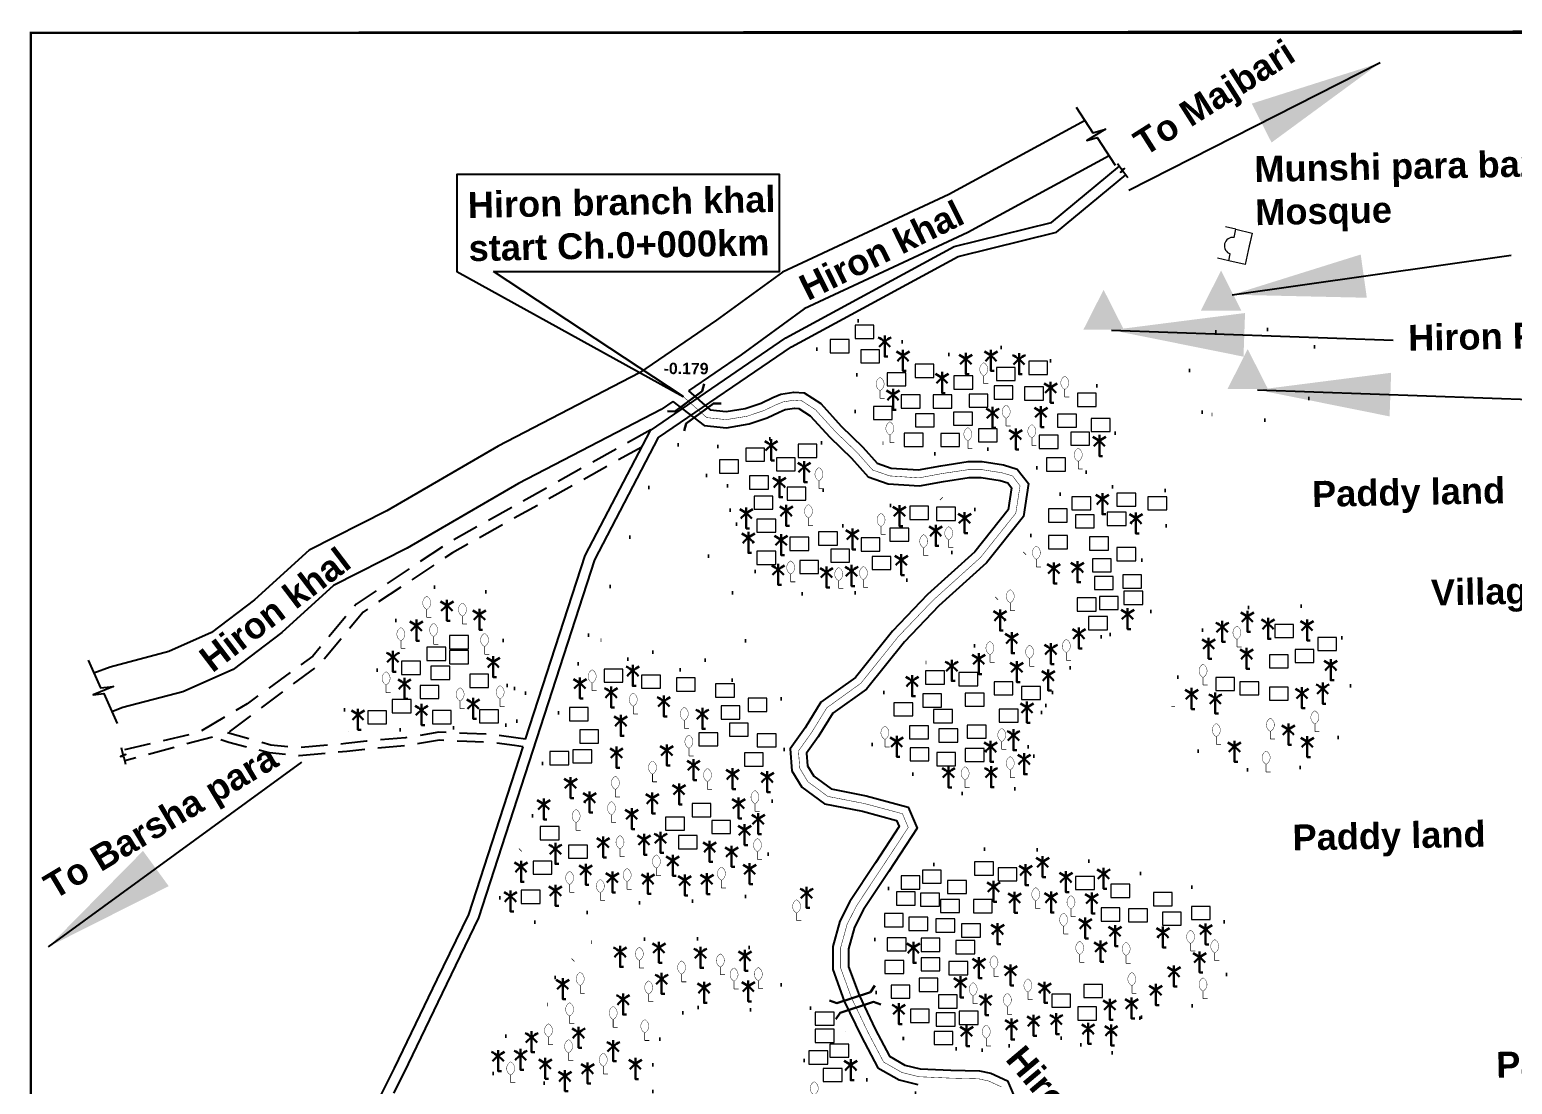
# Model space of a CAD drawing. Header units: millimetres. Extents: x 103 to 30935, y -127784 to -48.
# Drawn here: x 30011 to 30569, y -127521 to -127124 of the extents above; entities that cross this region are included whole.
import ezdxf

# ---------------------------------------------------------------- set-up
doc = ezdxf.new("R2010")
doc.units = ezdxf.units.MM
doc.header["$MEASUREMENT"] = 0
for name, pattern in [('CENTERX2', [4, 2.5, -0.5, 0.5, -0.5]), ('DASHED2', [0.375, 0.25, -0.125]), ('DOT2', [0.125, 0, -0.125])]:
    doc.linetypes.add(name, pattern=pattern)
for name, color, linetype, lineweight in [('Bazar', 97, 'Continuous', 15), ('Bridge or Culvert', 7, 'Continuous', 25), ('HOUSE', 144, 'Continuous', 18), ('Mosque', 170, 'Continuous', 9), ('PUCCA ROAD', 1, 'Continuous', 30)]:
    doc.layers.add(name, color=color, linetype=linetype, lineweight=lineweight)
for name, color, linetype in [('boundary', 7, 'Continuous'), ('HBB_BFS Road', 7, 'DASHED2'), ('Home Stead', 151, 'Continuous'), ('Khal', 4, 'Continuous'), ('TEXT', 5, 'Continuous'), ('Trees', 77, 'Continuous')]:
    doc.layers.add(name, color=color, linetype=linetype)
doc.styles.get("Standard").update_dxf_attribs({"font": 'arial.ttf'})
doc.styles.add('sum', font='arialbd.ttf')
doc.dimstyles.get("Standard").update_dxf_attribs({"dimtxt": 0.18, "dimasz": 0.18, "dimexe": 0.18, "dimexo": 0.0625, "dimgap": 0.09, "dimtad": 0, "dimtih": 1, "dimtoh": 1, "dimdec": 4, "dimzin": 0, "dimdsep": 46, "dimtxsty": 'Standard', "dimblk": 'DATUMBLANK', "dimcen": 0.09, "dimadec": 0, "dimazin": 0, "dimtfac": 1, "dimtdec": 4, "dimtofl": 0, "dimtmove": 0, "dimatfit": 3, "dimfxl": 1, "dimtolj": 1, "dimtzin": 0, "dimarcsym": 0})

# ---------------------------------------------------------------- blocks, each defined once
blk = doc.blocks.new('A$C7FEE66E4')
at = {"layer": 'Trees', "linetype": 'Continuous', "const_width": 0.000142}
blk.add_lwpolyline([(0, 0.00001, 0.606435), (0, 0.00493, 0.606435)], format="xyb", close=True, dxfattribs=at)
at = {"layer": 'Trees', "linetype": 'Continuous', "const_width": 0.000252}
for points in [[(0, 0.00001), (0, -0.00287)], [(0, -0.00287), (0.00172, -0.00287)]]:
    blk.add_lwpolyline(points, dxfattribs=at)
blk = doc.blocks.new('A$C01DB3217')
at = {"layer": 'Trees', "color": 1, "lineweight": 30}
blk.add_lwpolyline([(0, 0.0028), (0, -0.00714), (0.00154, -0.00714)], dxfattribs=at)
for centre, start, end in [((-0.01201, -0.01535), 41.24911, 62.67823), ((0.01201, -0.01535), 117.32177, 138.75089)]:
    blk.add_arc(centre, 0.01949, start, end, dxfattribs=at)
blk = doc.blocks.new('A$C3B865840')
at = {"layer": 'Bridge or Culvert', "color": 7, "linetype": 'Continuous', "lineweight": 30}
for points in [[(0, 43.6), (13.8, 33.1), (91.3, 33.3), (105, 44.2)], [(0.2, 0), (13.9, 10.6), (91.4, 10.9), (105.2, 0.2)]]:
    blk.add_lwpolyline(points, dxfattribs=at)
blk = doc.blocks.new('_DatumBlank')
at = {"color": 0, "linetype": 'ByBlock', "lineweight": -2}
for p, q in [((0, 0.577), (-1, 0)), ((0, -0.577), (0, 0.577)), ((-1, 0), (0, -0.577))]:
    blk.add_line(p, q, dxfattribs=at)

msp = doc.modelspace()

# ---------------------------------------------------------------- hatches: boundary and pattern name
at = {"layer": 'Bazar'}
for color, points in [(5, [(30459.24, -127215.05), (30451.63, -127230.07), (30466.85, -127230.07)]), (5, [(30415.02, -127222.27), (30407.41, -127237.29), (30422.63, -127237.29)]), (256, [(30469.27, -127244.61), (30461.66, -127259.63), (30476.89, -127259.63)])]:
    msp.add_hatch(color=color, dxfattribs=at).paths.add_polyline_path(points)

# ---------------------------------------------------------------- linework, layer by layer
at = {"layer": 'boundary', "color": 0, "const_width": 0.843}
msp.add_lwpolyline([(30011.1, -127125.54), (30934.34, -127124.74), (30934.34, -127782.9), (30011.1, -127783.71), (30011.1, -127125.54)], dxfattribs=at)
at = {"layer": 'Bridge or Culvert', "color": 7, "linetype": 'Continuous', "lineweight": 30}
for points in [[(30250.8, -127268), (30253.64, -127268.05), (30263.87, -127260.5), (30264.63, -127257.74)], [(30257.1, -127275.32), (30257.89, -127272.58), (30268.12, -127265.03), (30270.98, -127265.11)]]:
    msp.add_lwpolyline(points, dxfattribs=at)
at = {"layer": 'HBB_BFS Road', "color": 1, "linetype": 'DASHED2', "lineweight": 25, "ltscale": 40, "flags": 128}
for points in [[(30244.54, -127274.98), (30167.78, -127317.88), (30133.55, -127340.66), (30117.27, -127360.23), (30092.56, -127378.17), (30074.53, -127388.9), (30045.41, -127395.78)], [(30241.11, -127281.48), (30169.87, -127321.3), (30136.25, -127343.67), (30120.15, -127363.03), (30085.22, -127389.14)], [(30079.56, -127390.69), (30046.47, -127399.64)], [(30196.48, -127394.36), (30193.28, -127393.91), (30184.17, -127392.71), (30175.25, -127392.34), (30164.94, -127391.92), (30152.57, -127393.9), (30137.78, -127395.2), (30130.08, -127396.13), (30112.11, -127397.72), (30100.93, -127396.67), (30085.73, -127392.74), (30079.56, -127390.69)], [(30197.42, -127391.47), (30193.68, -127390.93), (30184.43, -127389.72), (30175.37, -127389.35), (30164.76, -127388.91), (30152.2, -127390.93), (30137.47, -127392.22), (30129.77, -127393.14), (30112.12, -127394.71), (30101.45, -127393.71), (30085.22, -127389.14), (30085.22, -127389.14)]]:
    msp.add_lwpolyline(points, dxfattribs=at)
at = {"layer": 'Home Stead', "color": 7, "linetype": 'DOT2', "lineweight": 50, "ltscale": 159.474072, "flags": 128}
for points in [[(30321.46, -127268.16), (30327.97, -127260.35), (30326.79, -127255.51), (30322.34, -127254.33), (30316.83, -127253.55), (30311.07, -127251.19), (30306.35, -127245.82), (30310.8, -127238.19), (30323.65, -127233.61), (30326.92, -127232.83), (30330.72, -127234.01), (30335.31, -127237.15), (30337.93, -127240.42), (30339.11, -127241.79), (30345.61, -127247.44), (30350.64, -127248.28), (30355.88, -127247.02), (30359.86, -127245.35), (30365.31, -127244.09), (30369.08, -127244.09), (30372.22, -127244.09), (30382.28, -127243.88), (30385.63, -127243.88), (30391.71, -127247.86), (30405.36, -127252.7), (30410.18, -127256.46), (30413.12, -127258.98), (30416.89, -127263.37), (30419.4, -127269.65), (30419.4, -127277.19), (30419.19, -127281.79), (30411.23, -127290.24), (30404.77, -127291.9), (30398.31, -127293.56), (30393.89, -127292.27), (30387.98, -127288.03), (30385.95, -127286.92), (30380.97, -127284.34), (30374.7, -127282.68), (30372.11, -127282.31), (30368.79, -127282.31), (30357.72, -127284.15), (30348.86, -127283.97), (30345.36, -127283.79), (30340.93, -127283.05), (30333.55, -127280.65), (30327.09, -127278.07), (30324.14, -127275.12), (30321.46, -127268.16)], [(30452.18, -127268.38), (30445.65, -127265.34), (30447.39, -127256.85), (30447.39, -127250.76), (30447.83, -127248.15), (30448.7, -127244.02), (30450, -127240.76), (30453.71, -127239.01), (30458.72, -127237.71), (30463.07, -127236.4), (30468.52, -127235.32), (30475.92, -127236.84), (30481.58, -127239.45), (30492.69, -127240.97), (30494, -127242.28), (30495.74, -127248.15), (30495.52, -127250.11), (30494, -127256.42), (30492.91, -127261.64), (30491.6, -127264.68), (30490.51, -127266.64), (30483.98, -127270.99), (30470.91, -127271.65), (30466.12, -127270.99), (30459.8, -127270.12), (30452.18, -127268.38)], [(30221.12, -127352.33), (30233.33, -127324.8), (30241.31, -127302.37), (30246.75, -127289.65), (30250.65, -127284.73), (30253.36, -127281), (30255.4, -127280.5), (30256.93, -127280.5), (30258.46, -127280.66), (30261.85, -127282.36), (30265.59, -127284.39), (30266.43, -127285.41), (30266.6, -127287.28), (30266.6, -127289.31), (30265.92, -127291.35), (30263.89, -127296.26), (30263.72, -127298.81), (30264.4, -127300.5), (30266.09, -127301.01), (30268.18, -127301.82), (30271.14, -127302.93), (30272.71, -127303.72), (30274.33, -127305.12), (30274.92, -127306.44), (30274.92, -127308.64), (30274.07, -127311.19), (30273.9, -127312.03), (30272.88, -127313.73), (30271.11, -127315.44), (30268.81, -127318.31), (30267.79, -127320.17), (30267.28, -127321.02), (30266.09, -127322.89), (30264.57, -127324.41), (30264.06, -127326.28), (30264.06, -127327.63), (30270.01, -127332.43), (30271.89, -127333.91), (30274.59, -127335.83), (30275.1, -127336.16), (30276.29, -127337.52), (30277.48, -127339.05), (30279.01, -127340.57), (30279.69, -127341.76), (30280.53, -127343.63), (30281.04, -127345.83), (30281.04, -127347.19), (30281.04, -127349.9), (30280.87, -127351.6), (30279.52, -127357.19), (30277.82, -127359.06), (30275.1, -127362.62), (30274.42, -127362.79), (30269.84, -127362.79), (30266.62, -127362.11), (30260.68, -127360.92), (30253.04, -127360.07), (30247.78, -127359.4), (30230.97, -127354.65), (30226.56, -127354.31), (30223.67, -127353.8), (30221.12, -127352.33)], [(30366.6, -127305.05), (30367.11, -127311.92), (30361.69, -127317.24), (30356.56, -127322.56), (30347.07, -127329.36), (30339.81, -127332.07), (30319.83, -127336.77), (30303.49, -127336.77), (30298.54, -127336.77), (30290.86, -127333.06), (30285.42, -127329.85), (30279.48, -127324.41), (30276.63, -127312.13), (30277.33, -127304.15), (30280.28, -127299.13), (30277.5, -127296.87), (30274.55, -127296.35), (30269.69, -127295.14), (30267.61, -127294.79), (30267.79, -127290.29), (30268.13, -127286.3), (30268.83, -127281.79), (30271.95, -127280.06), (30275.07, -127279.37), (30287.22, -127278.67), (30297.46, -127277.29), (30304.22, -127277.81), (30307.17, -127278.85), (30309.43, -127280.41), (30312.03, -127284.22), (30312.72, -127289.07), (30312.72, -127292.37), (30310.29, -127294.97), (30308.91, -127299.65), (30308.56, -127302.07), (30308.39, -127303.81), (30308.39, -127305.37), (30310.12, -127310.57), (30312.55, -127311.09), (30315.15, -127311.09), (30318.62, -127311.26), (30320.71, -127310.91), (30325.39, -127307.45), (30329.03, -127305.54), (30330.42, -127305.19), (30333.02, -127304.5), (30338.23, -127301.55), (30339.27, -127301.55), (30346.38, -127299.47), (30349.51, -127299.65), (30359.74, -127302.59), (30363.56, -127302.77), (30366.6, -127305.05)], [(30387.61, -127314.79), (30391.57, -127304.2), (30395.52, -127301.2), (30400.11, -127298.35), (30405.97, -127297.08), (30411.98, -127297.08), (30422.74, -127295.98), (30436.2, -127296.93), (30443.32, -127300.09), (30443.32, -127304.04), (30442.53, -127310.39), (30437.78, -127311.34), (30434.93, -127311.65), (30430.5, -127313.24), (30429.08, -127315.92), (30428.13, -127318.29), (30428.13, -127321.3), (30432.09, -127329.4), (30432.72, -127335.41), (30432.88, -127344.59), (30432.57, -127347.44), (30427.03, -127350.6), (30420.7, -127351.39), (30416.42, -127352.34), (30414.05, -127352.97), (30414.05, -127352.97), (30402.81, -127364.24), (30400.12, -127367.72), (30398.85, -127370.09), (30395.84, -127373.88), (30395.84, -127373.88), (30393.31, -127378.79), (30393.31, -127378.79), (30390.62, -127383.05), (30385.1, -127388.09), (30386.66, -127394.41), (30386.66, -127394.41), (30390.65, -127400.94), (30392.09, -127405.04), (30388.54, -127408.59), (30371.99, -127412.26), (30360.36, -127411.97), (30352.99, -127409.14), (30349.58, -127407.72), (30338.24, -127402.34), (30327.45, -127394.69), (30329.16, -127389.3), (30332.56, -127372.53), (30343.63, -127364.31), (30348.17, -127362.61), (30362.63, -127360.06), (30368.59, -127354.34), (30371.15, -127348.95), (30372.85, -127342.44), (30374.55, -127338.75), (30374.55, -127338.75), (30383.63, -127325.71), (30386.47, -127318.63), (30387.61, -127314.79)], [(30129.24, -127380.43), (30137.51, -127374.36), (30141.19, -127366.45), (30144.3, -127355.69), (30145.97, -127350.91), (30150.04, -127344.46), (30154.59, -127338.01), (30166.55, -127332.75), (30181.62, -127335.38), (30184.97, -127338.24), (30186.41, -127342.31), (30187.36, -127346.13), (30188.8, -127352.35), (30189.28, -127358.8), (30189.28, -127364.3), (30190.48, -127371.23), (30190.48, -127371.23), (30197.41, -127374.1), (30197.41, -127374.1), (30196.41, -127378.41), (30194.06, -127384.75), (30194.06, -127384.75), (30186.42, -127387.45), (30182.31, -127388.16), (30174.43, -127387.22), (30171.26, -127387.22), (30165.97, -127387.34), (30159.39, -127387.34), (30151.75, -127387.81), (30135.18, -127388.86), (30131.06, -127389.33), (30129.24, -127380.43)], [(30442.97, -127368.17), (30453.48, -127347.98), (30463.18, -127343.54), (30475.71, -127340.31), (30490.26, -127341.52), (30499.96, -127346.77), (30510.14, -127360.8), (30504.41, -127388.76), (30500.37, -127396.43), (30496.32, -127401.27), (30486.22, -127402.48), (30474.5, -127404.1), (30460.35, -127401.27), (30447.82, -127394.41), (30440.95, -127380.68), (30442.97, -127368.17)], [(30200.03, -127420.29), (30201.17, -127410.76), (30203.27, -127402.57), (30205.37, -127394), (30207.65, -127385.81), (30210.71, -127379.71), (30213.76, -127369.61), (30216.62, -127363.71), (30219.1, -127360.85), (30226.53, -127359.71), (30237.4, -127361.61), (30256.66, -127365.61), (30272.87, -127368.66), (30289.84, -127373.23), (30294.04, -127376.66), (30296.33, -127380.47), (30294.61, -127396.29), (30294.04, -127401.43), (30290.34, -127413.59), (30288.51, -127438.26), (30288.2, -127443.14), (30285.15, -127448.62), (30278.75, -127451.36), (30268.68, -127452.28), (30253.13, -127452.58), (30241.85, -127452.89), (30206.16, -127459.29), (30203.11, -127459.9), (30199.15, -127460.81), (30190.31, -127460.2), (30187.26, -127449.54), (30191.22, -127439.18), (30197.02, -127430.95), (30200.03, -127420.29)], [(30339.51, -127504.17), (30333.73, -127494.03), (30329.18, -127486.51), (30328.83, -127483.88), (30328.48, -127474.26), (30329.18, -127463.03), (30330.93, -127457.43), (30332.15, -127453.23), (30333.73, -127447.99), (30338.63, -127442.56), (30340.73, -127441.34), (30348.43, -127439.59), (30357.54, -127436.27), (30361.56, -127435.74), (30373.47, -127431.89), (30379.25, -127432.07), (30399.05, -127434.16), (30404.65, -127436.61), (30414.46, -127438.19), (30423.56, -127440.63), (30440.72, -127445.36), (30447.37, -127446.76), (30458.23, -127451.83), (30460.15, -127454.63), (30460.68, -127465.3), (30461.9, -127476.01), (30461.03, -127481.43), (30459.63, -127485.98), (30457.7, -127490), (30447.37, -127492.1), (30445.27, -127492.8), (30437.56, -127492.61), (30433.64, -127493.72), (30428.6, -127496.52), (30428.6, -127496.52), (30424.12, -127506.03), (30421.88, -127510.51), (30406.48, -127506.59), (30406.48, -127506.59), (30399.48, -127504.07), (30393.32, -127504.07), (30387.16, -127504.35), (30380.16, -127506.87), (30369.24, -127508.55), (30369.24, -127508.55), (30358.04, -127507.99), (30351.6, -127506.59), (30339.51, -127504.17)], [(30222.14, -127467.89), (30222.14, -127467.89), (30247.76, -127466.46), (30260.57, -127466.46), (30269.11, -127467.53), (30276.94, -127467.53), (30282.28, -127470.37), (30286.55, -127471.8), (30292.24, -127477.84), (30293.67, -127482.11), (30293.67, -127489.93), (30293.67, -127492.42), (30276.94, -127493.84), (30264.84, -127491.71), (30256.65, -127494.55), (30256.65, -127494.55), (30249.18, -127499.88), (30245.27, -127514.1), (30245.27, -127514.1), (30245.27, -127520.86), (30245.27, -127527.97), (30250.61, -127537.92), (30253.1, -127542.19), (30254.52, -127548.23), (30255.23, -127557.83), (30255.94, -127562.45), (30255.94, -127562.45), (30263.4, -127566.25), (30276.39, -127570.54), (30287.54, -127572.62), (30289.62, -127573.47), (30295.13, -127582.46), (30293.25, -127591.22), (30291.05, -127602.8), (30290.43, -127609.06), (30289.49, -127614.7), (30287.06, -127622.46), (30283.36, -127626.08), (30275.63, -127628.73), (30266.15, -127627.86), (30259.41, -127627.85), (30246.02, -127627.17), (30232.66, -127625.96), (30229.32, -127622.84), (30224, -127612.51), (30224, -127612.51), (30218.35, -127593.41), (30216.79, -127573.69), (30215.85, -127544.19), (30216.47, -127533.86), (30216.79, -127528.22), (30208.95, -127521.34), (30196.42, -127520.4), (30189.84, -127520.4), (30181.07, -127514.76), (30182.01, -127511), (30188.27, -127504.12), (30194.85, -127500.99), (30199.87, -127498.48), (30205.51, -127491.6), (30205.51, -127491.6), (30207.66, -127484.42), (30208.53, -127481.23), (30208.53, -127481.23), (30222.14, -127467.89)]]:
    msp.add_lwpolyline(points, dxfattribs=at)
msp.add_lwpolyline([(30304.67, -127492.74), (30303.74, -127500.48), (30304.05, -127506.05), (30303.12, -127510.07), (30300.64, -127516.88), (30289.79, -127536.14), (30289.79, -127545.42), (30289.48, -127551.61), (30289.48, -127551.61), (30290.1, -127564.3), (30290.1, -127564.3), (30313.95, -127567.7), (30319.53, -127568.94), (30325.41, -127570.18), (30340.59, -127570.8), (30347.09, -127572.65), (30354.22, -127574.82), (30354.22, -127574.82), (30357.93, -127584.41), (30352.8, -127598.18), (30353.02, -127603.39), (30353.02, -127609.68), (30353.02, -127612.93), (30353.02, -127618.35), (30354.32, -127622.91), (30354.32, -127622.91), (30361.05, -127628.55), (30374.94, -127633.32), (30382.32, -127630.93), (30386.67, -127626.16), (30386.45, -127617.7), (30388.19, -127612.06), (30388.62, -127608.81), (30389.49, -127602.09), (30390.36, -127592.33), (30390.79, -127587.99), (30383.63, -127579.53), (30383.63, -127579.53), (30383.63, -127579.53), (30378.42, -127578.88), (30371.47, -127577.37), (30364.96, -127574.11), (30359.1, -127564.35), (30354.75, -127556.04), (30356.92, -127546.72), (30358.22, -127543.03), (30360.39, -127539.13), (30360.61, -127534.79), (30358.44, -127530.45), (30355.84, -127528.72), (30351.49, -127526.11), (30344.11, -127524.81), (30340.42, -127524.81), (30332.82, -127524.81), (30326.31, -127520.47), (30320.88, -127510.22), (30317.36, -127500.1), (30315.96, -127496.1), (30314.8, -127494.35), (30312.45, -127493.6), (30309.57, -127493.39)], close=True, dxfattribs=at)
at = {"layer": 'HOUSE'}
for points in [[(30321.45, -127240.57), (30328.54, -127240.57), (30328.54, -127235.61), (30321.45, -127235.61), (30321.45, -127240.57)], [(30312.13, -127245.97), (30319.22, -127245.97), (30319.22, -127241.01), (30312.13, -127241.01), (30312.13, -127245.97)], [(30323.57, -127249.78), (30330.66, -127249.78), (30330.66, -127244.82), (30323.57, -127244.82), (30323.57, -127249.78)], [(30333.53, -127258.46), (30340.62, -127258.46), (30340.62, -127253.5), (30333.53, -127253.5), (30333.53, -127258.46)], [(30344.04, -127255.3), (30351.12, -127255.3), (30351.12, -127250.33), (30344.04, -127250.33), (30344.04, -127255.3)], [(30374.66, -127256.46), (30381.74, -127256.46), (30381.74, -127251.5), (30374.66, -127251.5), (30374.66, -127256.46)], [(30386.86, -127254.14), (30393.95, -127254.14), (30393.95, -127249.18), (30386.86, -127249.18), (30386.86, -127254.14)], [(30358.66, -127259.64), (30365.75, -127259.64), (30365.75, -127254.67), (30358.66, -127254.67), (30358.66, -127259.64)], [(30373.81, -127263.45), (30380.9, -127263.45), (30380.9, -127258.49), (30373.81, -127258.49), (30373.81, -127263.45)], [(30385.27, -127263.79), (30392.36, -127263.79), (30392.36, -127258.83), (30385.27, -127258.83), (30385.27, -127263.79)], [(30338.83, -127266.82), (30345.92, -127266.82), (30345.92, -127261.86), (30338.83, -127261.86), (30338.83, -127266.82)], [(30350.82, -127266.83), (30357.91, -127266.83), (30357.91, -127261.87), (30350.82, -127261.87), (30350.82, -127266.83)], [(30364.38, -127266.52), (30371.47, -127266.52), (30371.47, -127261.55), (30364.38, -127261.55), (30364.38, -127266.52)], [(30405.2, -127266.22), (30412.28, -127266.22), (30412.28, -127261.26), (30405.2, -127261.26), (30405.2, -127266.22)], [(30328.34, -127271.16), (30335.43, -127271.16), (30335.43, -127266.2), (30328.34, -127266.2), (30328.34, -127271.16)], [(30344.14, -127273.92), (30351.23, -127273.92), (30351.23, -127268.96), (30344.14, -127268.96), (30344.14, -127273.92)], [(30358.55, -127273.29), (30365.64, -127273.29), (30365.64, -127268.33), (30358.55, -127268.33), (30358.55, -127273.29)], [(30397.67, -127274.05), (30404.76, -127274.05), (30404.76, -127269.09), (30397.67, -127269.09), (30397.67, -127274.05)], [(30410.39, -127275.64), (30417.47, -127275.64), (30417.47, -127270.68), (30410.39, -127270.68), (30410.39, -127275.64)], [(30339.99, -127281.22), (30347.08, -127281.22), (30347.08, -127276.26), (30339.99, -127276.26), (30339.99, -127281.22)], [(30353.68, -127281.33), (30360.77, -127281.33), (30360.77, -127276.37), (30353.68, -127276.37), (30353.68, -127281.33)], [(30367.9, -127279.56), (30374.99, -127279.56), (30374.99, -127274.6), (30367.9, -127274.6), (30367.9, -127279.56)], [(30402.65, -127280.83), (30409.74, -127280.83), (30409.74, -127275.87), (30402.65, -127275.87), (30402.65, -127280.83)], [(30280.29, -127286.85), (30287.38, -127286.85), (30287.38, -127281.89), (30280.29, -127281.89), (30280.29, -127286.85)], [(30300.03, -127285.41), (30307.11, -127285.41), (30307.11, -127280.45), (30300.03, -127280.45), (30300.03, -127285.41)], [(30390.79, -127281.99), (30397.87, -127281.99), (30397.87, -127277.03), (30390.79, -127277.03), (30390.79, -127281.99)], [(30270.43, -127291.3), (30277.51, -127291.3), (30277.51, -127286.34), (30270.43, -127286.34), (30270.43, -127291.3)], [(30291.85, -127290.46), (30298.93, -127290.46), (30298.93, -127285.5), (30291.85, -127285.5), (30291.85, -127290.46)], [(30393.54, -127290.57), (30400.63, -127290.57), (30400.63, -127285.6), (30393.54, -127285.6), (30393.54, -127290.57)], [(30281.74, -127297.31), (30288.82, -127297.31), (30288.82, -127292.35), (30281.74, -127292.35), (30281.74, -127297.31)], [(30295.82, -127301.52), (30302.9, -127301.52), (30302.9, -127296.56), (30295.82, -127296.56), (30295.82, -127301.52)], [(30420.05, -127303.79), (30427.14, -127303.79), (30427.14, -127298.83), (30420.05, -127298.83), (30420.05, -127303.79)], [(30283.42, -127304.88), (30290.51, -127304.88), (30290.51, -127299.92), (30283.42, -127299.92), (30283.42, -127304.88)], [(30342.04, -127308.76), (30349.12, -127308.76), (30349.12, -127303.8), (30342.04, -127303.8), (30342.04, -127308.76)], [(30352.14, -127309.12), (30359.23, -127309.12), (30359.23, -127304.16), (30352.14, -127304.16), (30352.14, -127309.12)], [(30403.12, -127305.17), (30410.21, -127305.17), (30410.21, -127300.21), (30403.12, -127300.21), (30403.12, -127305.17)], [(30431.69, -127305.17), (30438.78, -127305.17), (30438.78, -127300.21), (30431.69, -127300.21), (30431.69, -127305.17)], [(30284.51, -127313.54), (30291.59, -127313.54), (30291.59, -127308.58), (30284.51, -127308.58), (30284.51, -127313.54)], [(30394.23, -127309.74), (30401.31, -127309.74), (30401.31, -127304.78), (30394.23, -127304.78), (30394.23, -127309.74)], [(30404.43, -127311.96), (30411.51, -127311.96), (30411.51, -127307), (30404.43, -127307), (30404.43, -127311.96)], [(30416.39, -127310.98), (30423.48, -127310.98), (30423.48, -127306.02), (30416.39, -127306.02), (30416.39, -127310.98)], [(30296.9, -127320.39), (30303.99, -127320.39), (30303.99, -127315.43), (30296.9, -127315.43), (30296.9, -127320.39)], [(30307.74, -127318.38), (30314.83, -127318.38), (30314.83, -127313.42), (30307.74, -127313.42), (30307.74, -127318.38)], [(30323.75, -127320.66), (30330.83, -127320.66), (30330.83, -127315.7), (30323.75, -127315.7), (30323.75, -127320.66)], [(30334.58, -127316.94), (30341.66, -127316.94), (30341.66, -127311.98), (30334.58, -127311.98), (30334.58, -127316.94)], [(30394.29, -127319.8), (30401.38, -127319.8), (30401.38, -127314.84), (30394.29, -127314.84), (30394.29, -127319.8)], [(30409.72, -127320.26), (30416.81, -127320.26), (30416.81, -127315.29), (30409.72, -127315.29), (30409.72, -127320.26)], [(30284.51, -127325.68), (30291.59, -127325.68), (30291.59, -127320.72), (30284.51, -127320.72), (30284.51, -127325.68)], [(30312.3, -127324.84), (30319.39, -127324.84), (30319.39, -127319.88), (30312.3, -127319.88), (30312.3, -127324.84)], [(30420.06, -127324.32), (30427.14, -127324.32), (30427.14, -127319.36), (30420.06, -127319.36), (30420.06, -127324.32)], [(30300.63, -127329.16), (30307.72, -127329.16), (30307.72, -127324.2), (30300.63, -127324.2), (30300.63, -127329.16)], [(30327.84, -127327.64), (30334.92, -127327.64), (30334.92, -127322.67), (30327.84, -127322.67), (30327.84, -127327.64)], [(30410.84, -127328.51), (30417.92, -127328.51), (30417.92, -127323.54), (30410.84, -127323.54), (30410.84, -127328.51)], [(30411.56, -127335.18), (30418.65, -127335.18), (30418.65, -127330.22), (30411.56, -127330.22), (30411.56, -127335.18)], [(30422.22, -127334.6), (30429.3, -127334.6), (30429.3, -127329.63), (30422.22, -127329.63), (30422.22, -127334.6)], [(30413.45, -127342.7), (30420.54, -127342.7), (30420.54, -127337.73), (30413.45, -127337.73), (30413.45, -127342.7)], [(30422.67, -127340.74), (30429.76, -127340.74), (30429.76, -127335.77), (30422.67, -127335.77), (30422.67, -127340.74)], [(30405.09, -127343.24), (30412.18, -127343.24), (30412.18, -127338.28), (30405.09, -127338.28), (30405.09, -127343.24)], [(30409.34, -127350.3), (30416.43, -127350.3), (30416.43, -127345.34), (30409.34, -127345.34), (30409.34, -127350.3)], [(30479.45, -127353.23), (30486.54, -127353.23), (30486.54, -127348.26), (30479.45, -127348.26), (30479.45, -127353.23)], [(30168.78, -127357.44), (30175.87, -127357.44), (30175.87, -127352.48), (30168.78, -127352.48), (30168.78, -127357.44)], [(30495.63, -127358.13), (30502.72, -127358.13), (30502.72, -127353.17), (30495.63, -127353.17), (30495.63, -127358.13)], [(30160.22, -127361.81), (30167.31, -127361.81), (30167.31, -127356.85), (30160.22, -127356.85), (30160.22, -127361.81)], [(30168.78, -127363.08), (30175.87, -127363.08), (30175.87, -127358.12), (30168.78, -127358.12), (30168.78, -127363.08)], [(30477.45, -127364.67), (30484.54, -127364.67), (30484.54, -127359.71), (30477.45, -127359.71), (30477.45, -127364.67)], [(30487.09, -127362.67), (30494.18, -127362.67), (30494.18, -127357.71), (30487.09, -127357.71), (30487.09, -127362.67)], [(30150.74, -127367.09), (30157.83, -127367.09), (30157.83, -127362.13), (30150.74, -127362.13), (30150.74, -127367.09)], [(30161.77, -127369), (30168.85, -127369), (30168.85, -127364.04), (30161.77, -127364.04), (30161.77, -127369)], [(30226.98, -127370.07), (30234.06, -127370.07), (30234.06, -127365.11), (30226.98, -127365.11), (30226.98, -127370.07)], [(30347.99, -127370.77), (30355.08, -127370.77), (30355.08, -127365.81), (30347.99, -127365.81), (30347.99, -127370.77)], [(30157.67, -127376.19), (30164.75, -127376.19), (30164.75, -127371.23), (30157.67, -127371.23), (30157.67, -127376.19)], [(30176.35, -127372.01), (30183.43, -127372.01), (30183.43, -127367.04), (30176.35, -127367.04), (30176.35, -127372.01)], [(30241.06, -127372.33), (30248.14, -127372.33), (30248.14, -127367.37), (30241.06, -127367.37), (30241.06, -127372.33)], [(30254.21, -127373.36), (30261.3, -127373.36), (30261.3, -127368.4), (30254.21, -127368.4), (30254.21, -127373.36)], [(30268.91, -127375.62), (30276, -127375.62), (30276, -127370.66), (30268.91, -127370.66), (30268.91, -127375.62)], [(30360.57, -127371.41), (30367.66, -127371.41), (30367.66, -127366.44), (30360.57, -127366.44), (30360.57, -127371.41)], [(30373.8, -127374.85), (30380.89, -127374.85), (30380.89, -127369.89), (30373.8, -127369.89), (30373.8, -127374.85)], [(30384.15, -127376.58), (30391.24, -127376.58), (30391.24, -127371.61), (30384.15, -127371.61), (30384.15, -127376.58)], [(30457.27, -127373.21), (30464.35, -127373.21), (30464.35, -127368.25), (30457.27, -127368.25), (30457.27, -127373.21)], [(30466.36, -127374.84), (30473.45, -127374.84), (30473.45, -127369.88), (30466.36, -127369.88), (30466.36, -127374.84)], [(30147.19, -127381.56), (30154.27, -127381.56), (30154.27, -127376.6), (30147.19, -127376.6), (30147.19, -127381.56)], [(30281.14, -127381.06), (30288.23, -127381.06), (30288.23, -127376.1), (30281.14, -127376.1), (30281.14, -127381.06)], [(30346.93, -127379.39), (30354.01, -127379.39), (30354.01, -127374.43), (30346.93, -127374.43), (30346.93, -127379.39)], [(30362.96, -127379.12), (30370.04, -127379.12), (30370.04, -127374.16), (30362.96, -127374.16), (30362.96, -127379.12)], [(30477.45, -127376.84), (30484.54, -127376.84), (30484.54, -127371.88), (30477.45, -127371.88), (30477.45, -127376.84)], [(30137.98, -127385.75), (30145.07, -127385.75), (30145.07, -127380.79), (30137.98, -127380.79), (30137.98, -127385.75)], [(30162.31, -127385.66), (30169.4, -127385.66), (30169.4, -127380.7), (30162.31, -127380.7), (30162.31, -127385.66)], [(30180.08, -127385.39), (30187.17, -127385.39), (30187.17, -127380.43), (30180.08, -127380.43), (30180.08, -127385.39)], [(30213.91, -127384.56), (30221, -127384.56), (30221, -127379.6), (30213.91, -127379.6), (30213.91, -127384.56)], [(30270.97, -127383.94), (30278.05, -127383.94), (30278.05, -127378.98), (30270.97, -127378.98), (30270.97, -127383.94)], [(30336.08, -127382.75), (30343.17, -127382.75), (30343.17, -127377.79), (30336.08, -127377.79), (30336.08, -127382.75)], [(30351.03, -127385.3), (30358.12, -127385.3), (30358.12, -127380.34), (30351.03, -127380.34), (30351.03, -127385.3)], [(30375.76, -127385.13), (30382.85, -127385.13), (30382.85, -127380.17), (30375.76, -127380.17), (30375.76, -127385.13)], [(30217.76, -127392.96), (30224.85, -127392.96), (30224.85, -127388), (30217.76, -127388), (30217.76, -127392.96)], [(30274.15, -127390.41), (30281.24, -127390.41), (30281.24, -127385.44), (30274.15, -127385.44), (30274.15, -127390.41)], [(30342, -127391.37), (30349.09, -127391.37), (30349.09, -127386.41), (30342, -127386.41), (30342, -127391.37)], [(30353.01, -127392.6), (30360.09, -127392.6), (30360.09, -127387.64), (30353.01, -127387.64), (30353.01, -127392.6)], [(30363.69, -127391.13), (30370.77, -127391.13), (30370.77, -127386.16), (30363.69, -127386.16), (30363.69, -127391.13)], [(30262.64, -127394), (30269.73, -127394), (30269.73, -127389.04), (30262.64, -127389.04), (30262.64, -127394)], [(30284.64, -127394.43), (30291.73, -127394.43), (30291.73, -127389.47), (30284.64, -127389.47), (30284.64, -127394.43)], [(30206.56, -127401.12), (30213.64, -127401.12), (30213.64, -127396.16), (30206.56, -127396.16), (30206.56, -127401.12)], [(30215.19, -127400.42), (30222.28, -127400.42), (30222.28, -127395.46), (30215.19, -127395.46), (30215.19, -127400.42)], [(30279.81, -127401.6), (30286.89, -127401.6), (30286.89, -127396.64), (30279.81, -127396.64), (30279.81, -127401.6)], [(30342.16, -127399.66), (30349.25, -127399.66), (30349.25, -127394.7), (30342.16, -127394.7), (30342.16, -127399.66)], [(30352.18, -127401.47), (30359.27, -127401.47), (30359.27, -127396.5), (30352.18, -127396.5), (30352.18, -127401.47)], [(30362.95, -127399.91), (30370.03, -127399.91), (30370.03, -127394.95), (30362.95, -127394.95), (30362.95, -127399.91)], [(30260.11, -127420.72), (30267.2, -127420.72), (30267.2, -127415.75), (30260.11, -127415.75), (30260.11, -127420.72)], [(30250.09, -127425.78), (30257.18, -127425.78), (30257.18, -127420.82), (30250.09, -127420.82), (30250.09, -127425.78)], [(30202.91, -127429.35), (30209.99, -127429.35), (30209.99, -127424.39), (30202.91, -127424.39), (30202.91, -127429.35)], [(30267.5, -127427.04), (30274.59, -127427.04), (30274.59, -127422.08), (30267.5, -127422.08), (30267.5, -127427.04)], [(30213.56, -127436.34), (30220.65, -127436.34), (30220.65, -127431.38), (30213.56, -127431.38), (30213.56, -127436.34)], [(30254.94, -127432.74), (30262.03, -127432.74), (30262.03, -127427.77), (30254.94, -127427.77), (30254.94, -127432.74)], [(30200.24, -127442.33), (30207.33, -127442.33), (30207.33, -127437.37), (30200.24, -127437.37), (30200.24, -127442.33)], [(30366.46, -127442.69), (30373.55, -127442.69), (30373.55, -127437.73), (30366.46, -127437.73), (30366.46, -127442.69)], [(30338.78, -127447.91), (30345.87, -127447.91), (30345.87, -127442.95), (30338.78, -127442.95), (30338.78, -127447.91)], [(30346.78, -127445.73), (30353.87, -127445.73), (30353.87, -127440.77), (30346.78, -127440.77), (30346.78, -127445.73)], [(30375.27, -127444.85), (30382.35, -127444.85), (30382.35, -127439.89), (30375.27, -127439.89), (30375.27, -127444.85)], [(30404.45, -127448.12), (30411.54, -127448.12), (30411.54, -127443.16), (30404.45, -127443.16), (30404.45, -127448.12)], [(30195.74, -127453.31), (30202.83, -127453.31), (30202.83, -127448.35), (30195.74, -127448.35), (30195.74, -127453.31)], [(30337, -127453.98), (30344.09, -127453.98), (30344.09, -127449.02), (30337, -127449.02), (30337, -127453.98)], [(30346.13, -127454.39), (30353.21, -127454.39), (30353.21, -127449.43), (30346.13, -127449.43), (30346.13, -127454.39)], [(30356.3, -127449.64), (30363.39, -127449.64), (30363.39, -127444.68), (30356.3, -127444.68), (30356.3, -127449.64)], [(30417.76, -127451.09), (30424.85, -127451.09), (30424.85, -127446.13), (30417.76, -127446.13), (30417.76, -127451.09)], [(30433.76, -127454.2), (30440.84, -127454.2), (30440.84, -127449.24), (30433.76, -127449.24), (30433.76, -127454.2)], [(30353.64, -127456.78), (30360.73, -127456.78), (30360.73, -127451.82), (30353.64, -127451.82), (30353.64, -127456.78)], [(30366, -127456.85), (30373.08, -127456.85), (30373.08, -127451.89), (30366, -127451.89), (30366, -127456.85)], [(30414.08, -127460), (30421.17, -127460), (30421.17, -127455.04), (30414.08, -127455.04), (30414.08, -127460)], [(30424.41, -127460.29), (30431.5, -127460.29), (30431.5, -127455.32), (30424.41, -127455.32), (30424.41, -127460.29)], [(30448.05, -127459.44), (30455.14, -127459.44), (30455.14, -127454.48), (30448.05, -127454.48), (30448.05, -127459.44)], [(30332.52, -127462.13), (30339.61, -127462.13), (30339.61, -127457.17), (30332.52, -127457.17), (30332.52, -127462.13)], [(30341.72, -127463.49), (30348.81, -127463.49), (30348.81, -127458.53), (30341.72, -127458.53), (30341.72, -127463.49)], [(30351.9, -127464.1), (30358.99, -127464.1), (30358.99, -127459.14), (30351.9, -127459.14), (30351.9, -127464.1)], [(30361.56, -127466.01), (30368.64, -127466.01), (30368.64, -127461.04), (30361.56, -127461.04), (30361.56, -127466.01)], [(30437.15, -127461.56), (30444.24, -127461.56), (30444.24, -127456.6), (30437.15, -127456.6), (30437.15, -127461.56)], [(30333.59, -127471.24), (30340.68, -127471.24), (30340.68, -127466.28), (30333.59, -127466.28), (30333.59, -127471.24)], [(30346.34, -127471.42), (30353.42, -127471.42), (30353.42, -127466.46), (30346.34, -127466.46), (30346.34, -127471.42)], [(30359.44, -127472.3), (30366.52, -127472.3), (30366.52, -127467.34), (30359.44, -127467.34), (30359.44, -127472.3)], [(30332.7, -127479.73), (30339.79, -127479.73), (30339.79, -127474.77), (30332.7, -127474.77), (30332.7, -127479.73)], [(30346.34, -127478.76), (30353.42, -127478.76), (30353.42, -127473.8), (30346.34, -127473.8), (30346.34, -127478.76)], [(30356.78, -127480.17), (30363.87, -127480.17), (30363.87, -127475.21), (30356.78, -127475.21), (30356.78, -127480.17)], [(30345.54, -127486.45), (30352.63, -127486.45), (30352.63, -127481.49), (30345.54, -127481.49), (30345.54, -127486.45)], [(30335.01, -127489.02), (30342.09, -127489.02), (30342.09, -127484.06), (30335.01, -127484.06), (30335.01, -127489.02)], [(30352.8, -127492.77), (30359.89, -127492.77), (30359.89, -127487.8), (30352.8, -127487.8), (30352.8, -127492.77)], [(30395.51, -127492.45), (30402.6, -127492.45), (30402.6, -127487.48), (30395.51, -127487.48), (30395.51, -127492.45)], [(30407.55, -127488.77), (30414.63, -127488.77), (30414.63, -127483.81), (30407.55, -127483.81), (30407.55, -127488.77)], [(30306.47, -127499.19), (30313.56, -127499.19), (30313.56, -127494.23), (30306.47, -127494.23), (30306.47, -127499.19)], [(30342.27, -127498.16), (30349.36, -127498.16), (30349.36, -127493.2), (30342.27, -127493.2), (30342.27, -127498.16)], [(30352.03, -127499.5), (30359.12, -127499.5), (30359.12, -127494.54), (30352.03, -127494.54), (30352.03, -127499.5)], [(30360.68, -127498.87), (30367.77, -127498.87), (30367.77, -127493.91), (30360.68, -127493.91), (30360.68, -127498.87)], [(30405.28, -127497.25), (30412.37, -127497.25), (30412.37, -127492.29), (30405.28, -127492.29), (30405.28, -127497.25)], [(30306.47, -127505.65), (30313.56, -127505.65), (30313.56, -127500.69), (30306.47, -127500.69), (30306.47, -127505.65)], [(30351.21, -127506.47), (30358.3, -127506.47), (30358.3, -127501.51), (30351.21, -127501.51), (30351.21, -127506.47)], [(30304.09, -127513.82), (30311.17, -127513.82), (30311.17, -127508.85), (30304.09, -127508.85), (30304.09, -127513.82)], [(30312, -127511.26), (30319.09, -127511.26), (30319.09, -127506.3), (30312, -127506.3), (30312, -127511.26)], [(30309.45, -127520.45), (30316.53, -127520.45), (30316.53, -127515.48), (30309.45, -127515.48), (30309.45, -127520.45)]]:
    msp.add_lwpolyline(points, dxfattribs=at)
at = {"layer": 'Khal', "lineweight": 25, "ltscale": 0.1}
msp.add_lwpolyline([(30011.1, -127125.54), (30934.34, -127125.54), (30934.34, -127782.9), (30011.1, -127782.9)], close=True, dxfattribs=at)
for points in [[(30404.69, -127153.52), (30411.01, -127163.11), (30415.73, -127161.79), (30408.69, -127166.11), (30412.61, -127164.9), (30419.4, -127175.33)], [(30408.02, -127158.58), (30356.75, -127186.42), (30294.11, -127215.62), (30269.31, -127233.69), (30240.23, -127253.55), (30187.04, -127281.17), (30145.14, -127305.46), (30115.86, -127320.29), (30095.33, -127339.06), (30079.11, -127351.32), (30063.05, -127358.47), (30040.95, -127364.36), (30034.85, -127366.62)], [(30403.71, -127160.92), (30356.75, -127186.42), (30294.11, -127215.62), (30269.31, -127233.69), (30240.23, -127253.55), (30187.04, -127281.17), (30145.14, -127305.46), (30115.86, -127320.29), (30095.33, -127339.06), (30079.11, -127351.32), (30063.05, -127358.47), (30040.95, -127364.36), (30034.85, -127366.62)], [(30417.13, -127171.84), (30363.95, -127200.71), (30302.28, -127229.47), (30278.53, -127246.77), (30258.78, -127260.26)], [(30252.88, -127264.28), (30248.45, -127267.3), (30194.75, -127295.2), (30152.77, -127319.53), (30125.04, -127333.57), (30105.58, -127351.38), (30087.29, -127365.19), (30068.4, -127373.6), (30045.81, -127379.62), (30041.64, -127381.17)], [(30032.68, -127361.7), (30037.33, -127372.21), (30042.21, -127371.68), (30034.55, -127374.79), (30038.62, -127374.23), (30043.6, -127385.64)]]:
    msp.add_lwpolyline(points, dxfattribs=at)
at = {"layer": 'Khal', "color": 3, "lineweight": 25, "ltscale": 0.1}
for points in [[(30252.88, -127264.28), (30264.68, -127273.33), (30273.04, -127274.2), (30281.59, -127272.79), (30288.33, -127270.52), (30292.89, -127268.34), (30295.18, -127267.39), (30298.68, -127266.84), (30300.27, -127266.95), (30304.6, -127269.76), (30311.92, -127277.8), (30320.09, -127285.67), (30326.33, -127292.7), (30333.85, -127295.32), (30345.65, -127296.12), (30354.74, -127294.42), (30364.44, -127292.98), (30368.89, -127292.98), (30376.06, -127294.1), (30378.94, -127294.95), (30380.4, -127296.87), (30379.11, -127305.14), (30366.52, -127320.97), (30348.75, -127337), (30335.49, -127350.85), (30321.57, -127368.21), (30308.57, -127377.58), (30302.6, -127387.27), (30297.05, -127395.1), (30297.69, -127403.4), (30301.38, -127409.54), (30309.95, -127415.86), (30324.23, -127418.64), (30337.1, -127422.07), (30338.08, -127424.42), (30329.13, -127438.03), (30319.45, -127452.63), (30315.65, -127460.07), (30313.02, -127469.58), (30313.02, -127478.22), (30317.4, -127490.19), (30323.69, -127503.33), (30329.96, -127515.24), (30337.99, -127519.82), (30345.03, -127521.58)], [(30258.78, -127260.26), (30266.88, -127267.53), (30272.86, -127268.15), (30280.13, -127266.95), (30286.06, -127264.95), (30290.44, -127262.85), (30293.55, -127261.57), (30298.43, -127260.81), (30302.24, -127261.07), (30308.52, -127265.15), (30316.22, -127273.62), (30324.42, -127281.51), (30329.78, -127287.55), (30335.06, -127289.39), (30345.29, -127290.08), (30353.75, -127288.5), (30364, -127286.98), (30369.36, -127286.98), (30377.38, -127288.23), (30382.53, -127289.76), (30386.72, -127295.27), (30384.8, -127307.64), (30370.91, -127325.1), (30352.93, -127341.31), (30340.01, -127354.81), (30325.74, -127372.6), (30313.05, -127381.75), (30307.61, -127390.59), (30303.2, -127396.8), (30303.57, -127401.53), (30305.9, -127405.42), (30312.42, -127410.22), (30325.58, -127412.79), (30341.49, -127417.04), (30344.85, -127425.05), (30334.14, -127441.34), (30324.64, -127455.67), (30321.27, -127462.25), (30319.02, -127470.4), (30319.02, -127477.16), (30322.93, -127487.86), (30329.06, -127500.64), (30334.45, -127510.9), (30340.24, -127514.2), (30345.9, -127515.61), (30357.48, -127516.12), (30368.32, -127516.39), (30372.62, -127517.31), (30378.87, -127520.18), (30382.84, -127529.52)]]:
    msp.add_lwpolyline(points, dxfattribs=at)
at = {"layer": 'Khal', "color": 7, "linetype": 'CENTERX2', "lineweight": 30, "ltscale": 5, "const_width": 0.185}
msp.add_lwpolyline([(30256.77, -127262.49), (30265.6, -127270.41), (30272.95, -127271.17), (30280.86, -127269.87), (30287.19, -127267.73), (30291.66, -127265.59), (30294.36, -127264.48), (30298.55, -127263.83), (30301.25, -127264.01), (30306.56, -127267.45), (30314.07, -127275.71), (30322.26, -127283.59), (30328.06, -127290.13), (30334.46, -127292.35), (30345.47, -127293.1), (30354.25, -127291.46), (30364.22, -127289.98), (30369.13, -127289.98), (30376.72, -127291.17), (30380.74, -127292.35), (30383.56, -127296.07), (30381.96, -127306.39), (30368.71, -127323.04), (30350.84, -127339.16), (30337.75, -127352.83), (30323.66, -127370.41), (30310.81, -127379.67), (30305.11, -127388.93), (30300.13, -127395.95), (30300.63, -127402.46), (30303.64, -127407.48), (30311.19, -127413.04), (30324.91, -127415.71), (30339.29, -127419.56), (30341.47, -127424.74), (30331.64, -127439.69), (30322.04, -127454.15), (30318.46, -127461.16), (30316.02, -127469.99), (30316.02, -127477.69), (30320.17, -127489.03), (30326.37, -127501.99), (30332.2, -127513.07), (30339.12, -127517.01), (30345.47, -127518.59), (30357.38, -127519.12), (30367.96, -127519.38), (30371.67, -127520.18), (30376.56, -127522.42)], dxfattribs=at)
at = {"layer": 'Mosque', "linetype": 'Continuous'}
for p, q in [((30464.84, -127199.48), (30460.94, -127198.59)), ((30464.84, -127199.48), (30460.94, -127198.59)), ((30462.14, -127211.32), (30457.88, -127210.35)), ((30462.14, -127211.32), (30457.88, -127210.35))]:
    msp.add_line(p, q, dxfattribs=at)
for points in [[(30464.13, -127202.59), (30464.84, -127199.48), (30470.98, -127200.89), (30469.88, -127205.69), (30469.88, -127205.69), (30469.48, -127207.43), (30469.48, -127207.43), (30468.27, -127212.72), (30462.14, -127211.32), (30462.73, -127208.73)], [(30464.13, -127202.59), (30464.84, -127199.48), (30470.98, -127200.89), (30469.48, -127207.43), (30469.48, -127207.43), (30469.48, -127207.43), (30469.48, -127207.43), (30468.27, -127212.72), (30462.14, -127211.32), (30462.73, -127208.73)]]:
    msp.add_lwpolyline(points, dxfattribs=at)
msp.add_arc((30463.64, -127205.71), 3.16, 81.0668, 253.2135, dxfattribs=at)
msp.add_arc((30463.64, -127205.71), 3.16, 81.0668, 253.2135, dxfattribs=at)
at = {"layer": 'PUCCA ROAD', "lineweight": 25}
for points in [[(30197.42, -127391.47), (30219.81, -127322.37), (30244.37, -127275.21), (30295.36, -127240.37), (30358.81, -127205.92), (30395.44, -127196.87), (30420.97, -127175.75)], [(30420.24, -127174.76), (30421.9, -127177.02), (30422.93, -127176.6), (30421.32, -127177.98), (30422.3, -127177.53), (30424.12, -127179.93)], [(30147.8, -127524.77), (30151.63, -127517.12), (30167.73, -127483.72), (30179.83, -127458.73), (30223.51, -127323.93), (30247.46, -127277.95), (30297.45, -127243.79), (30360.26, -127209.68), (30397.28, -127200.54), (30423.38, -127178.95)], [(30045.1, -127394.61), (30045.81, -127397.32), (30046.92, -127397.31), (30044.92, -127397.99), (30045.99, -127397.93), (30046.8, -127400.84)], [(30083.5, -127607.81), (30093.19, -127600.66), (30104.45, -127592.36), (30113.25, -127583.73), (30117.88, -127577.91), (30122.99, -127566.42), (30130.47, -127550.46), (30148.04, -127515.36), (30164.13, -127481.98), (30176.02, -127457.5), (30196.48, -127394.36)]]:
    msp.add_lwpolyline(points, dxfattribs=at)
at = {"layer": 'TEXT', "color": 7}
msp.add_lwpolyline([(30185.33, -127215.41), (30293.05, -127215.41), (30293.05, -127178.91), (30171.55, -127178.91), (30171.55, -127215.41), (30256.77, -127262.49)], close=True, dxfattribs=at)

# ---------------------------------------------------------------- block references
at = {"layer": 'Khal', "lineweight": 25, "ltscale": 0.1, "xscale": 0.1703543238165496, "yscale": 0.1703543238254497, "zscale": 0.1703543238228521, "rotation": 17.76918016108397}
msp.add_blockref('A$C3B865840', (30314.12, -127496.92), dxfattribs=at)
at = {"layer": 'Trees', "ltscale": 0.1, "xscale": 796.8582568693673, "yscale": 796.8582568693673, "zscale": 796.8582568693635}
for p in [(30332.6, -127241.76), (30339.49, -127247.12), (30363.13, -127248.3), (30372.61, -127247.13), (30383.18, -127248.4), (30354.18, -127255.45), (30335.73, -127261.81), (30395.08, -127259.13), (30373.22, -127268.61), (30391.41, -127268.28), (30381.93, -127276.68), (30289.86, -127280.81), (30413.42, -127279.18), (30302.28, -127289), (30292.96, -127294.67), (30414.58, -127301.08), (30280.49, -127306.43), (30295.53, -127305.48), (30338.15, -127305.58), (30362.68, -127308.2), (30427.19, -127308.37), (30281.28, -127315.65), (30293.59, -127316.49), (30320.46, -127314.37), (30351.8, -127313), (30292.49, -127327.66), (30310.69, -127328.66), (30320.11, -127328.13), (30338.84, -127324.03), (30396.25, -127327.17), (30405.17, -127326.7), (30167.78, -127341.21), (30180.01, -127344.59), (30376.03, -127344.88), (30424.05, -127344.35), (30469.14, -127345.37), (30156.28, -127348.71), (30459.68, -127349.2), (30476.94, -127348.05), (30491.61, -127348.6), (30380.43, -127353.44), (30405.72, -127351.69), (30454.56, -127355.52), (30147.43, -127360.49), (30185.24, -127362.47), (30368, -127361.3), (30395.16, -127357.55), (30468.88, -127359.32), (30237.76, -127365.72), (30357.85, -127363.89), (30382.32, -127364.32), (30394.2, -127367.49), (30500.54, -127363.59), (30151.81, -127370.62), (30217.85, -127370.45), (30229.61, -127373.87), (30342.94, -127369.61), (30497.51, -127372.43), (30177.66, -127378.1), (30249.44, -127377.22), (30448.14, -127374.44), (30457.08, -127376.19), (30489.7, -127374.16), (30134.29, -127382.24), (30158.21, -127380.47), (30233.23, -127384.56), (30263.95, -127381.95), (30386.17, -127379.59), (30381.09, -127389.98), (30484.59, -127387.87), (30250.55, -127395.67), (30337.12, -127392.44), (30372.48, -127394.34), (30464.28, -127394.3), (30491.7, -127392.55), (30231.62, -127396.53), (30260.62, -127401.2), (30385.11, -127398.98), (30275.33, -127404.62), (30288.37, -127405.77), (30356.62, -127403.96), (30372.63, -127403.91), (30214.33, -127407.99), (30255.17, -127410.39), (30204.23, -127416.01), (30221.5, -127413.42), (30245.1, -127413.81), (30277.59, -127415.66), (30237.35, -127419.65), (30284.98, -127421.53), (30241.98, -127429.3), (30248.21, -127428.64), (30279.84, -127425.68), (30208.63, -127432.78), (30226.61, -127430.31), (30266.7, -127431.99), (30274.96, -127433.85), (30195.68, -127439.53), (30220.04, -127440.64), (30252.8, -127437.25), (30281.75, -127440.37), (30385.67, -127440.79), (30392.07, -127437.73), (30230.07, -127443.51), (30243.48, -127444.04), (30257.29, -127444.63), (30265.66, -127444.14), (30400.82, -127443.41), (30414.99, -127442.14), (30191.72, -127450.7), (30208.63, -127448.51), (30303.19, -127449.36), (30373.58, -127447.01), (30381.52, -127451.16), (30395.23, -127451.07), (30410.57, -127451.43), (30375.11, -127462.99), (30408.13, -127460.85), (30453.42, -127463.1), (30419.32, -127463.73), (30437.36, -127464.27), (30232.99, -127471.55), (30247.58, -127469.98), (30263.22, -127471.96), (30280, -127473), (30343.39, -127470.02), (30413.91, -127469.59), (30451.17, -127473.65), (30368.1, -127475.8), (30379.99, -127478.54), (30441.51, -127478.96), (30211.38, -127483.65), (30248.62, -127481.75), (30264.57, -127485.08), (30281.25, -127484.56), (30361.11, -127483.02), (30392.81, -127485.09), (30234.12, -127489.48), (30370.6, -127489.66), (30425.54, -127490.98), (30434.66, -127485.9), (30337.91, -127493.08), (30417.33, -127491.43), (30217.33, -127502.02), (30363.42, -127501.37), (30380.34, -127498.91), (30388.63, -127497.54), (30397.21, -127496.93), (30409.21, -127500.54), (30417.87, -127501.17), (30199.64, -127503.71), (30230.39, -127507.1), (30187.06, -127510.79), (30195.52, -127510.36), (30204.81, -127513.68), (30212.2, -127518.34), (30220.74, -127515.46), (30238.73, -127513.77), (30319.82, -127514.2)]:
    msp.add_blockref('A$C01DB3217', p, dxfattribs=at)
at = {"layer": 'Trees', "linetype": 'DOT2', "ltscale": 0.2, "xscale": 1010.508627537463, "yscale": 1010.508627537463, "zscale": 1010.508627537463}
for p in [(30369.89, -127254.7), (30330.86, -127260.24), (30400.41, -127259.79), (30378.33, -127270.66), (30334.55, -127276.97), (30363.92, -127279.15), (30388, -127278.01), (30405.46, -127286.9), (30307.85, -127294.21), (30303.9, -127308.14), (30331.22, -127311.42), (30347.28, -127319.44), (30356.72, -127316.44), (30389.7, -127323.76), (30297.21, -127329.34), (30315.29, -127331.83), (30324.59, -127331.43), (30160.19, -127342.66), (30379.86, -127340.16), (30173.62, -127345.18), (30150.44, -127354.44), (30162.77, -127352.85), (30465.23, -127353.88), (30181.95, -127356.63), (30372.23, -127359.67), (30400.98, -127358.88), (30387.16, -127361.1), (30144.87, -127371.07), (30222.46, -127370.34), (30452.46, -127368.23), (30187.81, -127376.29), (30172.74, -127377.11), (30237.92, -127379.07), (30257.14, -127384.45), (30494.56, -127385.78), (30332.69, -127391.56), (30376.68, -127392.4), (30457.45, -127390.56), (30477.8, -127388.57), (30258.89, -127394.92), (30245.18, -127404.65), (30379.86, -127403.03), (30476.21, -127400.92), (30265.88, -127407.47), (30362.87, -127406.83), (30231.2, -127410.42), (30283.76, -127415.8), (30229.72, -127419.96), (30216.41, -127422.91), (30232.94, -127432.78), (30284.7, -127433.86), (30246.65, -127440.04), (30213.98, -127446.21), (30225.54, -127449.3), (30235.63, -127445.14), (30271.12, -127444.6), (30389.47, -127452.36), (30299.43, -127456.95), (30402.74, -127455.39), (30399.96, -127461.96), (30447.77, -127468.41), (30240.22, -127474.81), (30406.03, -127472.56), (30423.5, -127472.95), (30456.87, -127471.94), (30256.13, -127479.96), (30270.72, -127477.31), (30275.88, -127482.61), (30285.02, -127482.46), (30373.75, -127477.99), (30217.96, -127484.23), (30243.75, -127487.47), (30365.9, -127488.14), (30386.52, -127486.73), (30425.65, -127484.32), (30452.45, -127486.34), (30378.78, -127492.16), (30213.98, -127495.71), (30230.37, -127497.07), (30206.02, -127503.66), (30242.28, -127502.05), (30370.83, -127504.12), (30213.58, -127509.61), (30226.64, -127514.69), (30191.77, -127517.95), (30306.07, -127525.45)]:
    msp.add_blockref('A$C7FEE66E4', p, dxfattribs=at)

# ---------------------------------------------------------------- texts
at = {"layer": 'TEXT', "color": 7, "attachment_point": 1, "style": 'sum'}
for s, insert, char_height, width, rotation in [('To Majbari', (30425.26, -127163.96), 9.756, 188.8459, 32.4353), ('Munshi para bazar jame Mosque', (30471.68, -127171.95), 9.7557, 188.8459, 1.1386), ('Hiron branch khal \\Pstart Ch.0+000km', (30175.53, -127185.49), 9.7557, 188.8459, 1.1386), ('Hiron khal', (30299.35, -127217.82), 9.756, 188.8459, 26.3397), ('Hiron Ponchopolli high schol', (30529.59, -127235.51), 9.7557, 188.8459, 1.1386), ('-0.179', (30249.37, -127249.74), 4.272, 82.6867, 359.7933), ('Paddy land ', (30493.39, -127294.3), 9.7557, 188.8459, 1.1386), ('Hiron khal', (30073.55, -127358.99), 9.756, 188.8459, 37.2866), ('Village Parkushli', (30538.18, -127331.42), 9.7557, 188.8459, 1.1386), ('To Barsha para', (30014.9, -127443.72), 9.7557, 188.8459, 30.8486), ('Paddy land ', (30486.04, -127423.67), 9.7557, 188.8459, 1.1386), ('Hiron branch khal', (30385.18, -127505.9), 9.7557, 188.8459, 310.0945), ('Paddy land ', (30562.73, -127509.25), 9.7557, 188.8459, 1.1386)]:
    msp.add_mtext(s, dxfattribs=dict(at, insert=insert, char_height=char_height, width=width, rotation=rotation))

# ---------------------------------------------------------------- leaders
at = {"layer": 'TEXT', "color": 0, "lineweight": 25}
for points in [[(30519.09, -127136.83), (30424.55, -127184.91)], [(30463.46, -127224.13), (30568.48, -127209.28)], [(30418.02, -127237.45), (30524.02, -127241.23)], [(30473.02, -127259.95), (30579.02, -127263.73)], [(30017.79, -127469.64), (30113.14, -127400.16)]]:
    msp.add_leader(points, dimstyle='Standard', override={"dimscale": 0.5, "dimasz": 100, "dimgap": 0.09, "dimtad": 0}, dxfattribs=at)

doc.saveas('drawing.dxf')
